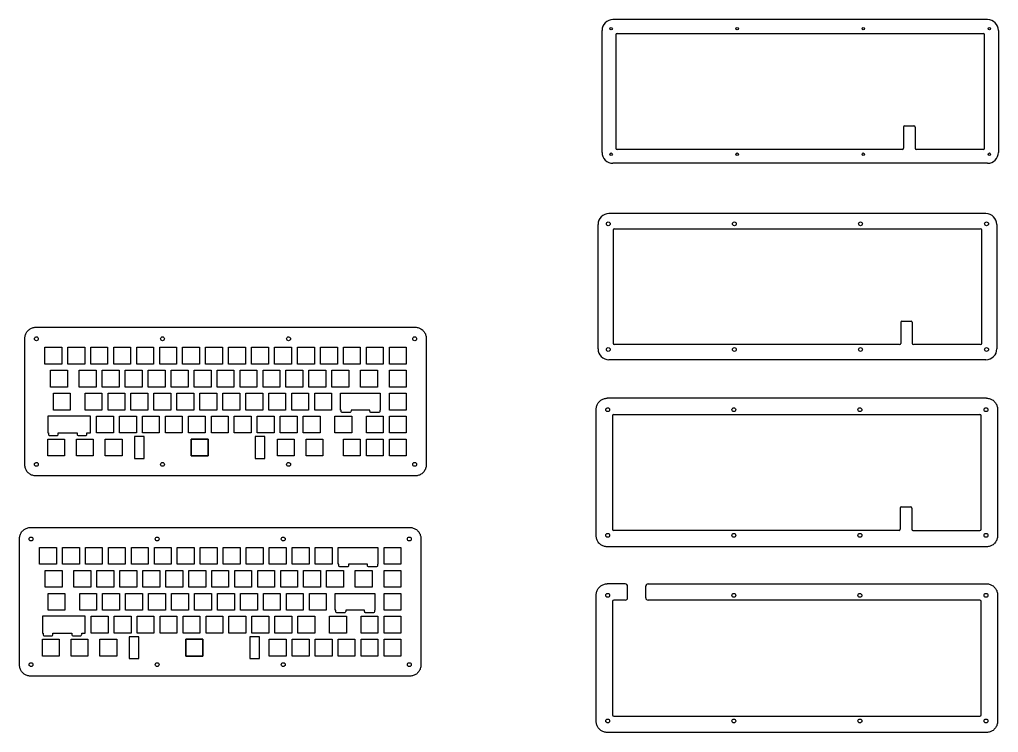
# Model space of a CAD drawing. Header units: inches. Extents: x -434 to 1205, y 36 to 1125.
# Drawn here: x -434 to 377, y 527 to 1118 of the extents above; entities that cross this region are included whole.
import ezdxf

# ---------------------------------------------------------------- set-up
doc = ezdxf.new("R2010")
doc.units = ezdxf.units.IN
doc.header["$MEASUREMENT"] = 0

msp = doc.modelspace()

# ---------------------------------------------------------------- linework, layer by layer
at = {"linetype": 'Continuous'}
for p, q in [((368.41, 1118.37), (57.67, 1118.37)), ((60.16, 1105.84), (60.16, 1011.64)), ((61.16, 1106.84), (364.91, 1106.84)), ((365.91, 1011.64), (365.91, 1105.84)), ((298.76, 1029.17), (298.76, 1011.64)), ((299.76, 1030.17), (307.28, 1030.17)), ((308.28, 1029.17), (308.28, 1011.64)), ((297.76, 1010.64), (61.16, 1010.64)), ((364.91, 1010.64), (309.28, 1010.64)), ((367.09, 957.41), (54.34, 957.41)), ((57.83, 943.89), (57.83, 849.69)), ((58.83, 944.89), (362.58, 944.89)), ((363.58, 849.69), (363.58, 943.89)), ((296.43, 867.21), (296.43, 849.69)), ((297.43, 868.21), (304.96, 868.21)), ((305.96, 867.21), (305.96, 849.69)), ((295.43, 848.69), (58.83, 848.69)), ((362.58, 848.69), (306.96, 848.69)), ((367.65, 804.22), (52.85, 804.22)), ((57.37, 789.69), (57.37, 695.49)), ((58.37, 790.69), (362.12, 790.69)), ((363.12, 695.49), (363.12, 789.69)), ((295.97, 713.02), (295.97, 695.49)), ((296.97, 714.02), (304.5, 714.02)), ((305.5, 713.02), (305.5, 695.49)), ((294.97, 694.49), (58.37, 694.49)), ((306.5, 694.49), (362.12, 694.49)), ((67.87, 650.22), (52.85, 650.22)), ((86.87, 650.22), (367.65, 650.22)), ((69.87, 638.69), (69.87, 648.22)), ((84.87, 638.69), (84.87, 648.22)), ((57.37, 635.69), (57.37, 541.49)), ((67.87, 636.69), (58.37, 636.69)), ((362.12, 636.69), (86.87, 636.69)), ((363.12, 541.49), (363.12, 635.69)), ((58.37, 540.49), (362.12, 540.49))]:
    msp.add_line(p, q, dxfattribs=at)
at = {"color": 0}
for p, q in [((48.67, 1008.14), (48.67, 1109.37)), ((377.41, 1109.37), (377.41, 1008.13)), ((368.41, 999.13), (57.67, 999.14)), ((45.34, 845.18), (45.34, 948.41)), ((376.09, 948.41), (376.09, 845.18)), ((-427.38, 860.44), (-426.86, 860.92)), ((-426.86, 860.92), (-426.31, 861.36)), ((-426.31, 861.36), (-425.72, 861.75)), ((-425.72, 861.75), (-425.1, 862.1)), ((-425.1, 862.1), (-424.46, 862.39)), ((-424.46, 862.39), (-423.8, 862.64)), ((-423.8, 862.64), (-423.12, 862.83)), ((-423.12, 862.83), (-422.42, 862.97)), ((-422.42, 862.97), (-421.72, 863.05)), ((-421.72, 863.05), (-421.02, 863.08)), ((-421.02, 863.08), (-106.21, 863.08)), ((-106.21, 863.08), (-105.51, 863.05)), ((-105.51, 863.05), (-104.81, 862.97)), ((-104.81, 862.97), (-104.11, 862.83)), ((-104.11, 862.83), (-103.43, 862.64)), ((-103.43, 862.64), (-102.77, 862.39)), ((-102.77, 862.39), (-102.13, 862.1)), ((-102.13, 862.1), (-101.51, 861.75)), ((-101.51, 861.75), (-100.92, 861.36)), ((-100.92, 861.36), (-100.37, 860.92)), ((-100.37, 860.92), (-99.85, 860.44)), ((-430.02, 854.08), (-429.99, 854.79)), ((-430.02, 748.83), (-430.02, 854.08)), ((-429.99, 854.79), (-429.9, 855.49)), ((-429.9, 855.49), (-429.77, 856.18)), ((-429.77, 856.18), (-429.57, 856.86)), ((-429.57, 856.86), (-429.33, 857.52)), ((-429.33, 857.52), (-429.04, 858.16)), ((-429.04, 858.16), (-428.69, 858.78)), ((-428.69, 858.78), (-428.3, 859.37)), ((-428.3, 859.37), (-427.86, 859.92)), ((-427.86, 859.92), (-427.38, 860.44)), ((-99.85, 860.44), (-99.37, 859.92)), ((-99.37, 859.92), (-98.93, 859.37)), ((-98.93, 859.37), (-98.54, 858.78)), ((-98.54, 858.78), (-98.19, 858.16)), ((-98.19, 858.16), (-97.9, 857.52)), ((-97.9, 857.52), (-97.65, 856.86)), ((-97.65, 856.86), (-97.46, 856.18)), ((-97.46, 856.18), (-97.33, 855.49)), ((-97.33, 855.49), (-97.24, 854.79)), ((-97.24, 854.79), (-97.21, 854.08)), ((-97.21, 854.08), (-97.21, 748.83)), ((-413.49, 846.55), (-399.49, 846.55)), ((-413.49, 832.55), (-413.49, 846.55)), ((-399.49, 846.55), (-399.49, 832.55)), ((-394.44, 846.55), (-380.44, 846.55)), ((-394.44, 832.55), (-394.44, 846.55)), ((-380.44, 846.55), (-380.44, 832.55)), ((-375.39, 846.55), (-361.39, 846.55)), ((-375.39, 832.55), (-375.39, 846.55)), ((-361.39, 846.55), (-361.39, 832.55)), ((-356.34, 846.55), (-342.34, 846.55)), ((-356.34, 832.55), (-356.34, 846.55)), ((-342.34, 846.55), (-342.34, 832.55)), ((-337.29, 846.55), (-323.29, 846.55)), ((-337.29, 832.55), (-337.29, 846.55)), ((-323.29, 846.55), (-323.29, 832.55)), ((-318.24, 846.55), (-304.24, 846.55)), ((-318.24, 832.55), (-318.24, 846.55)), ((-304.24, 846.55), (-304.24, 832.55)), ((-299.19, 846.55), (-285.19, 846.55)), ((-299.19, 832.55), (-299.19, 846.55)), ((-285.19, 846.55), (-285.19, 832.55)), ((-280.14, 846.55), (-266.14, 846.55)), ((-280.14, 832.55), (-280.14, 846.55)), ((-266.14, 846.55), (-266.14, 832.55)), ((-261.09, 846.55), (-247.09, 846.55)), ((-261.09, 832.55), (-261.09, 846.55)), ((-247.09, 846.55), (-247.09, 832.55)), ((-242.04, 846.55), (-228.04, 846.55)), ((-242.04, 832.55), (-242.04, 846.55)), ((-228.04, 846.55), (-228.04, 832.55)), ((-222.99, 846.55), (-208.99, 846.55)), ((-222.99, 832.55), (-222.99, 846.55)), ((-208.99, 846.55), (-208.99, 832.55)), ((-203.94, 846.55), (-189.94, 846.55)), ((-203.94, 832.55), (-203.94, 846.55)), ((-189.94, 846.55), (-189.94, 832.55)), ((-184.89, 846.55), (-170.89, 846.55)), ((-184.89, 832.55), (-184.89, 846.55)), ((-170.89, 846.55), (-170.89, 832.55)), ((-165.84, 846.55), (-151.84, 846.55)), ((-165.84, 832.55), (-165.84, 846.55)), ((-151.84, 846.55), (-151.84, 832.55)), ((-146.79, 846.55), (-132.79, 846.55)), ((-146.79, 832.55), (-146.79, 846.55)), ((-132.79, 846.55), (-132.79, 832.55)), ((-127.74, 846.55), (-113.74, 846.55)), ((-127.74, 832.55), (-127.74, 846.55)), ((-113.74, 846.55), (-113.74, 832.55)), ((-399.49, 832.55), (-413.49, 832.55)), ((-380.44, 832.55), (-394.44, 832.55)), ((-361.39, 832.55), (-375.39, 832.55)), ((-342.34, 832.55), (-356.34, 832.55)), ((-323.29, 832.55), (-337.29, 832.55)), ((-304.24, 832.55), (-318.24, 832.55)), ((-285.19, 832.55), (-299.19, 832.55)), ((-266.14, 832.55), (-280.14, 832.55)), ((-247.09, 832.55), (-261.09, 832.55)), ((-228.04, 832.55), (-242.04, 832.55)), ((-208.99, 832.55), (-222.99, 832.55)), ((-189.94, 832.55), (-203.94, 832.55)), ((-170.89, 832.55), (-184.89, 832.55)), ((-151.84, 832.55), (-165.84, 832.55)), ((-132.79, 832.55), (-146.79, 832.55)), ((-113.74, 832.55), (-127.74, 832.55)), ((367.09, 836.18), (54.34, 836.18)), ((-408.73, 827.5), (-394.73, 827.5)), ((-408.73, 813.5), (-408.73, 827.5)), ((-394.73, 827.5), (-394.73, 813.5)), ((-384.91, 827.5), (-370.92, 827.5)), ((-384.91, 813.5), (-384.91, 827.5)), ((-370.92, 827.5), (-370.92, 813.5)), ((-365.86, 827.5), (-351.87, 827.5)), ((-365.86, 813.5), (-365.86, 827.5)), ((-351.87, 827.5), (-351.87, 813.5)), ((-346.81, 827.5), (-332.82, 827.5)), ((-346.81, 813.5), (-346.81, 827.5)), ((-332.82, 827.5), (-332.82, 813.5)), ((-327.77, 827.5), (-313.77, 827.5)), ((-327.77, 813.5), (-327.77, 827.5)), ((-313.77, 827.5), (-313.77, 813.5)), ((-308.72, 827.5), (-294.72, 827.5)), ((-308.72, 813.5), (-308.72, 827.5)), ((-294.72, 827.5), (-294.72, 813.5)), ((-289.67, 827.5), (-275.67, 827.5)), ((-289.67, 813.5), (-289.67, 827.5)), ((-275.67, 827.5), (-275.67, 813.5)), ((-270.62, 827.5), (-256.62, 827.5)), ((-270.62, 813.5), (-270.62, 827.5)), ((-256.62, 827.5), (-256.62, 813.5)), ((-251.57, 827.5), (-237.57, 827.5)), ((-251.57, 813.5), (-251.57, 827.5)), ((-237.57, 827.5), (-237.57, 813.5)), ((-232.52, 827.5), (-218.52, 827.5)), ((-232.52, 813.5), (-232.52, 827.5)), ((-218.52, 827.5), (-218.52, 813.5)), ((-213.47, 827.5), (-199.47, 827.5)), ((-213.47, 813.5), (-213.47, 827.5)), ((-199.47, 827.5), (-199.47, 813.5)), ((-194.42, 827.5), (-180.42, 827.5)), ((-194.42, 813.5), (-194.42, 827.5)), ((-180.42, 827.5), (-180.42, 813.5)), ((-175.37, 827.5), (-161.37, 827.5)), ((-175.37, 813.5), (-175.37, 827.5)), ((-161.37, 827.5), (-161.37, 813.5)), ((-151.55, 827.5), (-137.55, 827.5)), ((-151.55, 813.5), (-151.55, 827.5)), ((-137.55, 827.5), (-137.55, 813.5)), ((-127.74, 827.5), (-113.74, 827.5)), ((-127.74, 813.5), (-127.74, 827.5)), ((-113.74, 827.5), (-113.74, 813.5)), ((-394.73, 813.5), (-408.73, 813.5)), ((-370.92, 813.5), (-384.91, 813.5)), ((-351.87, 813.5), (-365.86, 813.5)), ((-332.82, 813.5), (-346.81, 813.5)), ((-313.77, 813.5), (-327.77, 813.5)), ((-294.72, 813.5), (-308.72, 813.5)), ((-275.67, 813.5), (-289.67, 813.5)), ((-256.62, 813.5), (-270.62, 813.5)), ((-237.57, 813.5), (-251.57, 813.5)), ((-218.52, 813.5), (-232.52, 813.5)), ((-199.47, 813.5), (-213.47, 813.5)), ((-180.42, 813.5), (-194.42, 813.5)), ((-161.37, 813.5), (-175.37, 813.5)), ((-137.55, 813.5), (-151.55, 813.5)), ((-113.74, 813.5), (-127.74, 813.5)), ((-406.35, 808.45), (-392.35, 808.45)), ((-406.35, 794.45), (-406.35, 808.45)), ((-392.35, 808.45), (-392.35, 794.45)), ((-380.15, 808.45), (-366.15, 808.45)), ((-380.15, 794.45), (-380.15, 808.45)), ((-366.15, 808.45), (-366.15, 794.45)), ((-361.1, 808.45), (-347.1, 808.45)), ((-361.1, 794.45), (-361.1, 808.45)), ((-347.1, 808.45), (-347.1, 794.45)), ((-342.05, 808.45), (-328.05, 808.45)), ((-342.05, 794.45), (-342.05, 808.45)), ((-328.05, 808.45), (-328.05, 794.45)), ((-323, 808.45), (-309, 808.45)), ((-323, 794.45), (-323, 808.45)), ((-309, 808.45), (-309, 794.45)), ((-303.95, 808.45), (-289.95, 808.45)), ((-303.95, 794.45), (-303.95, 808.45)), ((-289.95, 808.45), (-289.95, 794.45)), ((-284.9, 808.45), (-270.9, 808.45)), ((-284.9, 794.45), (-284.9, 808.45)), ((-270.9, 808.45), (-270.9, 794.45)), ((-265.85, 808.45), (-251.85, 808.45)), ((-265.85, 794.45), (-265.85, 808.45)), ((-251.85, 808.45), (-251.85, 794.45)), ((-246.8, 808.45), (-232.8, 808.45)), ((-246.8, 794.45), (-246.8, 808.45)), ((-232.8, 808.45), (-232.8, 794.45)), ((-227.75, 808.45), (-213.75, 808.45)), ((-227.75, 794.45), (-227.75, 808.45)), ((-213.75, 808.45), (-213.75, 794.45)), ((-208.7, 808.45), (-194.7, 808.45)), ((-208.7, 794.45), (-208.7, 808.45)), ((-194.7, 808.45), (-194.7, 794.45)), ((-189.65, 808.45), (-175.65, 808.45)), ((-189.65, 794.45), (-189.65, 808.45)), ((-175.65, 808.45), (-175.65, 794.45)), ((-127.74, 808.45), (-113.74, 808.45)), ((-127.74, 794.45), (-127.74, 808.45)), ((-127.74, 794.45), (-127.74, 808.45)), ((-113.74, 808.45), (-113.74, 794.45)), ((49.4, 803.53), (50.07, 803.78)), ((50.07, 803.78), (50.75, 803.97)), ((50.75, 803.97), (51.44, 804.11)), ((51.44, 804.11), (52.14, 804.19)), ((52.14, 804.19), (52.85, 804.22)), ((367.65, 804.22), (368.35, 804.19)), ((368.35, 804.19), (369.06, 804.11)), ((369.06, 804.11), (369.75, 803.97)), ((369.75, 803.97), (370.43, 803.78)), ((370.43, 803.78), (371.09, 803.53)), ((43.85, 795.22), (43.87, 795.93)), ((43.87, 795.93), (43.96, 796.63)), ((43.96, 796.63), (44.1, 797.32)), ((44.1, 797.32), (44.29, 798)), ((44.29, 798), (44.53, 798.66)), ((44.53, 798.66), (44.83, 799.3)), ((44.83, 799.3), (45.17, 799.92)), ((45.17, 799.92), (45.57, 800.51)), ((45.57, 800.51), (46, 801.06)), ((46, 801.06), (46.48, 801.58)), ((46.48, 801.58), (47, 802.06)), ((47, 802.06), (47.56, 802.5)), ((47.56, 802.5), (48.14, 802.89)), ((48.14, 802.89), (48.76, 803.24)), ((48.76, 803.24), (49.4, 803.53)), ((371.09, 803.53), (371.73, 803.24)), ((371.73, 803.24), (372.35, 802.89)), ((372.35, 802.89), (372.94, 802.5)), ((372.94, 802.5), (373.49, 802.06)), ((373.49, 802.06), (374.01, 801.58)), ((374.01, 801.58), (374.49, 801.06)), ((374.49, 801.06), (374.93, 800.51)), ((374.93, 800.51), (375.32, 799.92)), ((375.32, 799.92), (375.67, 799.3)), ((375.67, 799.3), (375.96, 798.66)), ((375.96, 798.66), (376.21, 798)), ((376.21, 798), (376.4, 797.32)), ((376.4, 797.32), (376.54, 796.63)), ((376.54, 796.63), (376.62, 795.93)), ((376.62, 795.93), (376.65, 795.22)), ((-392.35, 794.45), (-406.35, 794.45)), ((-366.15, 794.45), (-380.15, 794.45)), ((-370.63, 789.4), (-356.63, 789.4)), ((-370.63, 775.4), (-370.63, 789.4)), ((-347.1, 794.45), (-361.1, 794.45)), ((-356.63, 789.4), (-356.63, 775.4)), ((-351.58, 789.4), (-337.58, 789.4)), ((-351.58, 775.4), (-351.58, 789.4)), ((-328.05, 794.45), (-342.05, 794.45)), ((-337.58, 789.4), (-337.58, 775.4)), ((-332.53, 789.4), (-318.53, 789.4)), ((-332.53, 775.4), (-332.53, 789.4)), ((-309, 794.45), (-323, 794.45)), ((-318.53, 789.4), (-318.53, 775.4)), ((-313.48, 789.4), (-299.48, 789.4)), ((-313.48, 775.4), (-313.48, 789.4)), ((-289.95, 794.45), (-303.95, 794.45)), ((-299.48, 789.4), (-299.48, 775.4)), ((-294.43, 789.4), (-280.43, 789.4)), ((-294.43, 775.4), (-294.43, 789.4)), ((-270.9, 794.45), (-284.9, 794.45)), ((-280.43, 789.4), (-280.43, 775.4)), ((-275.38, 789.4), (-261.38, 789.4)), ((-275.38, 775.4), (-275.38, 789.4)), ((-251.85, 794.45), (-265.85, 794.45)), ((-261.38, 789.4), (-261.38, 775.4)), ((-256.33, 789.4), (-242.33, 789.4)), ((-256.33, 775.4), (-256.33, 789.4)), ((-232.8, 794.45), (-246.8, 794.45)), ((-242.33, 789.4), (-242.33, 775.4)), ((-237.28, 789.4), (-223.28, 789.4)), ((-237.28, 775.4), (-237.28, 789.4)), ((-213.75, 794.45), (-227.75, 794.45)), ((-223.28, 789.4), (-223.28, 775.4)), ((-218.23, 789.4), (-204.23, 789.4)), ((-218.23, 775.4), (-218.23, 789.4)), ((-194.7, 794.45), (-208.7, 794.45)), ((-204.23, 789.4), (-204.23, 775.4)), ((-199.18, 789.4), (-185.18, 789.4)), ((-199.18, 775.4), (-199.18, 789.4)), ((-175.65, 794.45), (-189.65, 794.45)), ((-185.18, 789.4), (-185.18, 775.4)), ((-172.98, 789.4), (-158.98, 789.4)), ((-172.98, 775.4), (-172.98, 789.4)), ((-158.98, 789.4), (-158.98, 775.4)), ((-144.7, 794.45), (-158.7, 794.45)), ((-146.79, 789.4), (-132.79, 789.4)), ((-146.79, 775.4), (-146.79, 789.4)), ((-132.79, 789.4), (-132.79, 775.4)), ((-113.74, 794.45), (-127.74, 794.45)), ((-113.74, 794.45), (-127.74, 794.45)), ((-127.74, 789.4), (-113.74, 789.4)), ((-127.74, 775.4), (-127.74, 789.4)), ((-113.74, 789.4), (-113.74, 775.4)), ((43.85, 689.97), (43.85, 795.22)), ((376.65, 795.22), (376.65, 689.97)), ((-356.63, 775.4), (-370.63, 775.4)), ((-337.58, 775.4), (-351.58, 775.4)), ((-318.53, 775.4), (-332.53, 775.4)), ((-299.48, 775.4), (-313.48, 775.4)), ((-280.43, 775.4), (-294.43, 775.4)), ((-261.38, 775.4), (-275.38, 775.4)), ((-242.33, 775.4), (-256.33, 775.4)), ((-223.28, 775.4), (-237.28, 775.4)), ((-204.23, 775.4), (-218.23, 775.4)), ((-185.18, 775.4), (-199.18, 775.4)), ((-158.98, 775.4), (-172.98, 775.4)), ((-132.79, 775.4), (-146.79, 775.4)), ((-113.74, 775.4), (-127.74, 775.4)), ((-411.11, 770.35), (-397.11, 770.35)), ((-411.11, 756.35), (-411.11, 770.35)), ((-397.11, 770.35), (-397.11, 756.35)), ((-387.3, 770.35), (-373.3, 770.35)), ((-387.3, 756.35), (-387.3, 770.35)), ((-373.3, 770.35), (-373.3, 756.35)), ((-363.48, 770.35), (-349.48, 770.35)), ((-363.48, 756.35), (-363.48, 770.35)), ((-349.48, 770.35), (-349.48, 756.35)), ((-292.05, 770.35), (-278.05, 770.35)), ((-292.05, 756.35), (-292.05, 770.35)), ((-278.05, 770.35), (-278.05, 756.35)), ((-220.61, 770.35), (-206.61, 770.35)), ((-220.61, 756.35), (-220.61, 770.35)), ((-206.61, 770.35), (-206.61, 756.35)), ((-196.8, 770.35), (-182.8, 770.35)), ((-196.8, 756.35), (-196.8, 770.35)), ((-182.8, 770.35), (-182.8, 756.35)), ((-165.84, 770.35), (-151.84, 770.35)), ((-165.84, 756.35), (-165.84, 770.35)), ((-151.84, 770.35), (-151.84, 756.35)), ((-146.79, 770.35), (-132.79, 770.35)), ((-146.79, 756.35), (-146.79, 770.35)), ((-132.79, 770.35), (-132.79, 756.35)), ((-127.74, 770.35), (-113.74, 770.35)), ((-127.74, 756.35), (-127.74, 770.35)), ((-113.74, 770.35), (-113.74, 756.35)), ((-397.11, 756.35), (-411.11, 756.35)), ((-373.3, 756.35), (-387.3, 756.35)), ((-349.48, 756.35), (-363.48, 756.35)), ((-278.05, 756.35), (-292.05, 756.35)), ((-206.61, 756.35), (-220.61, 756.35)), ((-182.8, 756.35), (-196.8, 756.35)), ((-151.84, 756.35), (-165.84, 756.35)), ((-132.79, 756.35), (-146.79, 756.35)), ((-113.74, 756.35), (-127.74, 756.35)), ((-429.99, 748.12), (-430.02, 748.83)), ((-429.9, 747.42), (-429.99, 748.12)), ((-429.77, 746.73), (-429.9, 747.42)), ((-97.33, 747.42), (-97.46, 746.73)), ((-97.24, 748.12), (-97.33, 747.42)), ((-97.21, 748.83), (-97.24, 748.12)), ((-429.57, 746.05), (-429.77, 746.73)), ((-429.33, 745.38), (-429.57, 746.05)), ((-429.04, 744.74), (-429.33, 745.38)), ((-428.69, 744.13), (-429.04, 744.74)), ((-428.3, 743.54), (-428.69, 744.13)), ((-427.86, 742.98), (-428.3, 743.54)), ((-427.38, 742.46), (-427.86, 742.98)), ((-426.86, 741.99), (-427.38, 742.46)), ((-426.31, 741.55), (-426.86, 741.99)), ((-425.72, 741.15), (-426.31, 741.55)), ((-425.1, 740.81), (-425.72, 741.15)), ((-424.46, 740.51), (-425.1, 740.81)), ((-423.8, 740.27), (-424.46, 740.51)), ((-423.12, 740.08), (-423.8, 740.27)), ((-422.42, 739.94), (-423.12, 740.08)), ((-421.72, 739.86), (-422.42, 739.94)), ((-421.02, 739.83), (-421.72, 739.86)), ((-106.21, 739.83), (-421.02, 739.83)), ((-105.51, 739.86), (-106.21, 739.83)), ((-104.81, 739.94), (-105.51, 739.86)), ((-104.11, 740.08), (-104.81, 739.94)), ((-103.43, 740.27), (-104.11, 740.08)), ((-102.77, 740.51), (-103.43, 740.27)), ((-102.13, 740.81), (-102.77, 740.51)), ((-101.51, 741.15), (-102.13, 740.81)), ((-100.92, 741.55), (-101.51, 741.15)), ((-100.37, 741.99), (-100.92, 741.55)), ((-99.85, 742.46), (-100.37, 741.99)), ((-99.37, 742.98), (-99.85, 742.46)), ((-98.93, 743.54), (-99.37, 742.98)), ((-98.54, 744.13), (-98.93, 743.54)), ((-98.19, 744.74), (-98.54, 744.13)), ((-97.9, 745.38), (-98.19, 744.74)), ((-97.65, 746.05), (-97.9, 745.38)), ((-97.46, 746.73), (-97.65, 746.05)), ((-434.19, 690.07), (-434, 690.75)), ((-434, 690.75), (-433.75, 691.41)), ((-433.75, 691.41), (-433.46, 692.05)), ((-433.46, 692.05), (-433.11, 692.67)), ((-433.11, 692.67), (-432.72, 693.26)), ((-432.72, 693.26), (-432.28, 693.81)), ((-432.28, 693.81), (-431.8, 694.33)), ((-431.8, 694.33), (-431.28, 694.81)), ((-431.28, 694.81), (-430.73, 695.25)), ((-430.73, 695.25), (-430.14, 695.64)), ((-430.14, 695.64), (-429.52, 695.99)), ((-429.52, 695.99), (-428.88, 696.28)), ((-428.88, 696.28), (-428.22, 696.53)), ((-428.22, 696.53), (-427.54, 696.72)), ((-427.54, 696.72), (-426.85, 696.86)), ((-426.85, 696.86), (-426.15, 696.94)), ((-426.15, 696.94), (-425.44, 696.97)), ((-425.44, 696.97), (-110.64, 696.97)), ((-110.64, 696.97), (-109.93, 696.94)), ((-109.93, 696.94), (-109.23, 696.86)), ((-109.23, 696.86), (-108.54, 696.72)), ((-108.54, 696.72), (-107.86, 696.53)), ((-107.86, 696.53), (-107.19, 696.28)), ((-107.19, 696.28), (-106.55, 695.99)), ((-106.55, 695.99), (-105.93, 695.64)), ((-105.93, 695.64), (-105.35, 695.25)), ((-105.35, 695.25), (-104.79, 694.81)), ((-104.79, 694.81), (-104.27, 694.33)), ((-104.27, 694.33), (-103.79, 693.81)), ((-103.79, 693.81), (-103.36, 693.26)), ((-103.36, 693.26), (-102.96, 692.67)), ((-102.96, 692.67), (-102.62, 692.05)), ((-102.62, 692.05), (-102.32, 691.41)), ((-102.32, 691.41), (-102.08, 690.75)), ((-102.08, 690.75), (-101.89, 690.07)), ((-434.44, 687.97), (-434.41, 688.68)), ((-434.44, 582.72), (-434.44, 687.97)), ((-434.41, 688.68), (-434.33, 689.38)), ((-434.33, 689.38), (-434.19, 690.07)), ((-101.89, 690.07), (-101.75, 689.38)), ((-101.75, 689.38), (-101.67, 688.68)), ((-101.67, 688.68), (-101.64, 687.97)), ((-101.64, 687.97), (-101.64, 582.72)), ((43.87, 689.26), (43.85, 689.97)), ((43.96, 688.56), (43.87, 689.26)), ((44.1, 687.87), (43.96, 688.56)), ((44.29, 687.19), (44.1, 687.87)), ((44.53, 686.52), (44.29, 687.19)), ((44.83, 685.88), (44.53, 686.52)), ((45.17, 685.27), (44.83, 685.88)), ((45.57, 684.68), (45.17, 685.27)), ((46, 684.12), (45.57, 684.68)), ((46.48, 683.6), (46, 684.12)), ((47, 683.13), (46.48, 683.6)), ((47.56, 682.69), (47, 683.13)), ((48.14, 682.29), (47.56, 682.69)), ((48.76, 681.95), (48.14, 682.29)), ((372.35, 682.29), (371.73, 681.95)), ((372.94, 682.69), (372.35, 682.29)), ((373.49, 683.13), (372.94, 682.69)), ((374.01, 683.6), (373.49, 683.13)), ((374.49, 684.12), (374.01, 683.6)), ((374.93, 684.68), (374.49, 684.12)), ((375.32, 685.27), (374.93, 684.68)), ((375.67, 685.88), (375.32, 685.27)), ((375.96, 686.52), (375.67, 685.88)), ((376.21, 687.19), (375.96, 686.52)), ((376.4, 687.87), (376.21, 687.19)), ((376.54, 688.56), (376.4, 687.87)), ((376.62, 689.26), (376.54, 688.56)), ((376.65, 689.97), (376.62, 689.26)), ((-417.91, 680.44), (-403.91, 680.44)), ((-417.91, 666.44), (-417.91, 680.44)), ((-403.91, 680.44), (-403.91, 666.44)), ((-398.86, 680.44), (-384.86, 680.44)), ((-398.86, 666.44), (-398.86, 680.44)), ((-384.86, 680.44), (-384.86, 666.44)), ((-379.81, 680.44), (-365.81, 680.44)), ((-379.81, 666.44), (-379.81, 680.44)), ((-365.81, 680.44), (-365.81, 666.44)), ((-360.76, 680.44), (-346.76, 680.44)), ((-360.76, 666.44), (-360.76, 680.44)), ((-346.76, 680.44), (-346.76, 666.44)), ((-341.71, 680.44), (-327.71, 680.44)), ((-341.71, 666.44), (-341.71, 680.44)), ((-327.71, 680.44), (-327.71, 666.44)), ((-322.66, 680.44), (-308.66, 680.44)), ((-322.66, 666.44), (-322.66, 680.44)), ((-308.66, 680.44), (-308.66, 666.44)), ((-303.61, 680.44), (-289.61, 680.44)), ((-303.61, 666.44), (-303.61, 680.44)), ((-289.61, 680.44), (-289.61, 666.44)), ((-284.56, 680.44), (-270.56, 680.44)), ((-284.56, 666.44), (-284.56, 680.44)), ((-270.56, 680.44), (-270.56, 666.44)), ((-265.51, 680.44), (-251.51, 680.44)), ((-265.51, 666.44), (-265.51, 680.44)), ((-251.51, 680.44), (-251.51, 666.44)), ((-246.46, 680.44), (-232.46, 680.44)), ((-246.46, 666.44), (-246.46, 680.44)), ((-232.46, 680.44), (-232.46, 666.44)), ((-227.41, 680.44), (-213.41, 680.44)), ((-227.41, 666.44), (-227.41, 680.44)), ((-213.41, 680.44), (-213.41, 666.44)), ((-208.36, 680.44), (-194.36, 680.44)), ((-208.36, 666.44), (-208.36, 680.44)), ((-194.36, 680.44), (-194.36, 666.44)), ((-189.31, 680.44), (-175.31, 680.44)), ((-189.31, 666.44), (-189.31, 680.44)), ((-175.31, 680.44), (-175.31, 666.44)), ((-175.31, 680.44), (-175.31, 666.44)), ((-170.26, 680.44), (-137.21, 680.44)), ((-170.26, 666.44), (-170.26, 680.44)), ((-137.21, 680.44), (-137.21, 666.44)), ((-132.16, 680.44), (-118.16, 680.44)), ((-132.16, 666.44), (-132.16, 680.44)), ((-118.16, 680.44), (-118.16, 666.44)), ((-118.16, 680.44), (-118.16, 666.44)), ((49.4, 681.65), (48.76, 681.95)), ((50.07, 681.41), (49.4, 681.65)), ((50.75, 681.22), (50.07, 681.41)), ((51.44, 681.08), (50.75, 681.22)), ((52.14, 681), (51.44, 681.08)), ((52.85, 680.97), (52.14, 681)), ((367.65, 680.97), (52.85, 680.97)), ((368.35, 681), (367.65, 680.97)), ((369.06, 681.08), (368.35, 681)), ((369.75, 681.22), (369.06, 681.08)), ((370.43, 681.41), (369.75, 681.22)), ((371.09, 681.65), (370.43, 681.41)), ((371.73, 681.95), (371.09, 681.65)), ((-403.91, 666.44), (-417.91, 666.44)), ((-384.86, 666.44), (-398.86, 666.44)), ((-365.81, 666.44), (-379.81, 666.44)), ((-346.76, 666.44), (-360.76, 666.44)), ((-327.71, 666.44), (-341.71, 666.44)), ((-308.66, 666.44), (-322.66, 666.44)), ((-289.61, 666.44), (-303.61, 666.44)), ((-270.56, 666.44), (-284.56, 666.44)), ((-251.51, 666.44), (-265.51, 666.44)), ((-232.46, 666.44), (-246.46, 666.44)), ((-213.41, 666.44), (-227.41, 666.44)), ((-194.36, 666.44), (-208.36, 666.44)), ((-175.31, 666.44), (-189.31, 666.44)), ((-175.31, 666.44), (-189.31, 666.44)), ((-118.16, 666.44), (-132.16, 666.44)), ((-118.16, 666.44), (-132.16, 666.44)), ((-413.15, 661.39), (-399.15, 661.39)), ((-413.15, 647.39), (-413.15, 661.39)), ((-399.15, 661.39), (-399.15, 647.39)), ((-389.34, 661.39), (-375.34, 661.39)), ((-389.34, 647.39), (-389.34, 661.39)), ((-375.34, 661.39), (-375.34, 647.39)), ((-370.29, 661.39), (-356.29, 661.39)), ((-370.29, 647.39), (-370.29, 661.39)), ((-356.29, 661.39), (-356.29, 647.39)), ((-351.24, 661.39), (-337.24, 661.39)), ((-351.24, 647.39), (-351.24, 661.39)), ((-337.24, 661.39), (-337.24, 647.39)), ((-332.19, 661.39), (-318.19, 661.39)), ((-332.19, 647.39), (-332.19, 661.39)), ((-318.19, 661.39), (-318.19, 647.39)), ((-313.14, 661.39), (-299.14, 661.39)), ((-313.14, 647.39), (-313.14, 661.39)), ((-299.14, 661.39), (-299.14, 647.39)), ((-294.09, 661.39), (-280.09, 661.39)), ((-294.09, 647.39), (-294.09, 661.39)), ((-280.09, 661.39), (-280.09, 647.39)), ((-275.04, 661.39), (-261.04, 661.39)), ((-275.04, 647.39), (-275.04, 661.39)), ((-261.04, 661.39), (-261.04, 647.39)), ((-255.99, 661.39), (-241.99, 661.39)), ((-255.99, 647.39), (-255.99, 661.39)), ((-241.99, 661.39), (-241.99, 647.39)), ((-236.94, 661.39), (-222.94, 661.39)), ((-236.94, 647.39), (-236.94, 661.39)), ((-222.94, 661.39), (-222.94, 647.39)), ((-217.89, 661.39), (-203.89, 661.39)), ((-217.89, 647.39), (-217.89, 661.39)), ((-203.89, 661.39), (-203.89, 647.39)), ((-198.84, 661.39), (-184.84, 661.39)), ((-198.84, 647.39), (-198.84, 661.39)), ((-184.84, 661.39), (-184.84, 647.39)), ((-179.79, 661.39), (-165.79, 661.39)), ((-179.79, 647.39), (-179.79, 661.39)), ((-165.79, 661.39), (-165.79, 647.39)), ((-132.16, 661.39), (-118.16, 661.39)), ((-132.16, 647.39), (-132.16, 661.39)), ((-118.16, 661.39), (-118.16, 647.39)), ((48.76, 649.24), (49.4, 649.53)), ((49.4, 649.53), (50.07, 649.78)), ((50.07, 649.78), (50.75, 649.97)), ((50.75, 649.97), (51.44, 650.11)), ((51.44, 650.11), (52.14, 650.19)), ((52.14, 650.19), (52.85, 650.22)), ((367.65, 650.22), (368.35, 650.19)), ((368.35, 650.19), (369.06, 650.11)), ((369.06, 650.11), (369.75, 649.97)), ((369.75, 649.97), (370.43, 649.78)), ((370.43, 649.78), (371.09, 649.53)), ((371.09, 649.53), (371.73, 649.24)), ((-399.15, 647.39), (-413.15, 647.39)), ((-410.77, 642.34), (-396.77, 642.34)), ((-410.77, 628.34), (-410.77, 642.34)), ((-396.77, 642.34), (-396.77, 628.34)), ((-375.34, 647.39), (-389.34, 647.39)), ((-384.58, 642.34), (-370.58, 642.34)), ((-384.58, 628.34), (-384.58, 642.34)), ((-370.58, 642.34), (-370.58, 628.34)), ((-356.29, 647.39), (-370.29, 647.39)), ((-365.53, 642.34), (-351.53, 642.34)), ((-365.53, 628.34), (-365.53, 642.34)), ((-351.53, 642.34), (-351.53, 628.34)), ((-337.24, 647.39), (-351.24, 647.39)), ((-346.48, 642.34), (-332.48, 642.34)), ((-346.48, 628.34), (-346.48, 642.34)), ((-332.48, 642.34), (-332.48, 628.34)), ((-318.19, 647.39), (-332.19, 647.39)), ((-327.43, 642.34), (-313.43, 642.34)), ((-327.43, 628.34), (-327.43, 642.34)), ((-313.43, 642.34), (-313.43, 628.34)), ((-299.14, 647.39), (-313.14, 647.39)), ((-308.38, 642.34), (-294.38, 642.34)), ((-308.38, 628.34), (-308.38, 642.34)), ((-294.38, 642.34), (-294.38, 628.34)), ((-280.09, 647.39), (-294.09, 647.39)), ((-289.33, 642.34), (-275.33, 642.34)), ((-289.33, 628.34), (-289.33, 642.34)), ((-275.33, 642.34), (-275.33, 628.34)), ((-261.04, 647.39), (-275.04, 647.39)), ((-270.28, 642.34), (-256.28, 642.34)), ((-270.28, 628.34), (-270.28, 642.34)), ((-256.28, 642.34), (-256.28, 628.34)), ((-241.99, 647.39), (-255.99, 647.39)), ((-251.23, 642.34), (-237.23, 642.34)), ((-251.23, 628.34), (-251.23, 642.34)), ((-237.23, 642.34), (-237.23, 628.34)), ((-222.94, 647.39), (-236.94, 647.39)), ((-232.18, 642.34), (-218.18, 642.34)), ((-232.18, 628.34), (-232.18, 642.34)), ((-218.18, 642.34), (-218.18, 628.34)), ((-203.89, 647.39), (-217.89, 647.39)), ((-213.13, 642.34), (-199.13, 642.34)), ((-213.13, 628.34), (-213.13, 642.34)), ((-199.13, 642.34), (-199.13, 628.34)), ((-184.84, 647.39), (-198.84, 647.39)), ((-194.08, 642.34), (-180.08, 642.34)), ((-194.08, 628.34), (-194.08, 642.34)), ((-180.08, 642.34), (-180.08, 628.34)), ((-165.79, 647.39), (-179.79, 647.39)), ((-118.16, 647.39), (-132.16, 647.39)), ((-132.16, 642.34), (-118.16, 642.34)), ((-132.16, 628.34), (-132.16, 642.34)), ((-132.16, 628.34), (-132.16, 642.34)), ((-118.16, 642.34), (-118.16, 628.34)), ((43.85, 641.22), (43.87, 641.93)), ((43.87, 641.93), (43.96, 642.63)), ((43.96, 642.63), (44.1, 643.32)), ((44.1, 643.32), (44.29, 644)), ((44.29, 644), (44.53, 644.66)), ((44.53, 644.66), (44.83, 645.3)), ((44.83, 645.3), (45.17, 645.92)), ((45.17, 645.92), (45.57, 646.51)), ((45.57, 646.51), (46, 647.06)), ((46, 647.06), (46.48, 647.58)), ((46.48, 647.58), (47, 648.06)), ((47, 648.06), (47.56, 648.5)), ((47.56, 648.5), (48.14, 648.89)), ((48.14, 648.89), (48.76, 649.24)), ((371.73, 649.24), (372.35, 648.89)), ((372.35, 648.89), (372.94, 648.5)), ((372.94, 648.5), (373.49, 648.06)), ((373.49, 648.06), (374.01, 647.58)), ((374.01, 647.58), (374.49, 647.06)), ((374.49, 647.06), (374.93, 646.51)), ((374.93, 646.51), (375.32, 645.92)), ((375.32, 645.92), (375.67, 645.3)), ((375.67, 645.3), (375.96, 644.66)), ((375.96, 644.66), (376.21, 644)), ((376.21, 644), (376.4, 643.32)), ((376.4, 643.32), (376.54, 642.63)), ((376.54, 642.63), (376.62, 641.93)), ((376.62, 641.93), (376.65, 641.22)), ((43.85, 535.97), (43.85, 641.22)), ((376.65, 641.22), (376.65, 535.97)), ((-396.77, 628.34), (-410.77, 628.34)), ((-370.58, 628.34), (-384.58, 628.34)), ((-351.53, 628.34), (-365.53, 628.34)), ((-332.48, 628.34), (-346.48, 628.34)), ((-313.43, 628.34), (-327.43, 628.34)), ((-294.38, 628.34), (-308.38, 628.34)), ((-275.33, 628.34), (-289.33, 628.34)), ((-256.28, 628.34), (-270.28, 628.34)), ((-237.23, 628.34), (-251.23, 628.34)), ((-218.18, 628.34), (-232.18, 628.34)), ((-199.13, 628.34), (-213.13, 628.34)), ((-180.08, 628.34), (-194.08, 628.34)), ((-180.08, 628.34), (-194.08, 628.34)), ((-149.12, 628.34), (-163.12, 628.34)), ((-118.16, 628.34), (-132.16, 628.34)), ((-118.16, 628.34), (-132.16, 628.34)), ((-356, 623.29), (-342, 623.29)), ((-356, 609.29), (-356, 623.29)), ((-342, 623.29), (-342, 609.29)), ((-336.95, 623.29), (-322.95, 623.29)), ((-336.95, 609.29), (-336.95, 623.29)), ((-322.95, 623.29), (-322.95, 609.29)), ((-317.9, 623.29), (-303.9, 623.29)), ((-317.9, 609.29), (-317.9, 623.29)), ((-303.9, 623.29), (-303.9, 609.29)), ((-298.85, 623.29), (-284.85, 623.29)), ((-298.85, 609.29), (-298.85, 623.29)), ((-284.85, 623.29), (-284.85, 609.29)), ((-279.8, 623.29), (-265.8, 623.29)), ((-279.8, 609.29), (-279.8, 623.29)), ((-265.8, 623.29), (-265.8, 609.29)), ((-260.75, 623.29), (-246.75, 623.29)), ((-260.75, 609.29), (-260.75, 623.29)), ((-246.75, 623.29), (-246.75, 609.29)), ((-241.7, 623.29), (-227.7, 623.29)), ((-241.7, 609.29), (-241.7, 623.29)), ((-227.7, 623.29), (-227.7, 609.29)), ((-222.65, 623.29), (-208.65, 623.29)), ((-222.65, 609.29), (-222.65, 623.29)), ((-208.65, 623.29), (-208.65, 609.29)), ((-203.6, 623.29), (-189.6, 623.29)), ((-203.6, 609.29), (-203.6, 623.29)), ((-189.6, 623.29), (-189.6, 609.29)), ((-177.41, 623.29), (-163.41, 623.29)), ((-177.41, 609.29), (-177.41, 623.29)), ((-163.41, 623.29), (-163.41, 609.29)), ((-151.21, 623.29), (-137.21, 623.29)), ((-151.21, 609.29), (-151.21, 623.29)), ((-137.21, 623.29), (-137.21, 609.29)), ((-132.16, 623.29), (-118.16, 623.29)), ((-132.16, 609.29), (-132.16, 623.29)), ((-118.16, 623.29), (-118.16, 609.29)), ((-342, 609.29), (-356, 609.29)), ((-322.95, 609.29), (-336.95, 609.29)), ((-303.9, 609.29), (-317.9, 609.29)), ((-284.85, 609.29), (-298.85, 609.29)), ((-265.8, 609.29), (-279.8, 609.29)), ((-246.75, 609.29), (-260.75, 609.29)), ((-227.7, 609.29), (-241.7, 609.29)), ((-208.65, 609.29), (-222.65, 609.29)), ((-189.6, 609.29), (-203.6, 609.29)), ((-163.41, 609.29), (-177.41, 609.29)), ((-137.21, 609.29), (-151.21, 609.29)), ((-118.16, 609.29), (-132.16, 609.29)), ((-415.53, 604.24), (-401.53, 604.24)), ((-415.53, 590.24), (-415.53, 604.24)), ((-401.53, 604.24), (-401.53, 590.24)), ((-391.72, 604.24), (-377.72, 604.24)), ((-391.72, 590.24), (-391.72, 604.24)), ((-377.72, 604.24), (-377.72, 590.24)), ((-367.91, 604.24), (-353.91, 604.24)), ((-367.91, 590.24), (-367.91, 604.24)), ((-353.91, 604.24), (-353.91, 590.24)), ((-296.47, 604.24), (-282.47, 604.24)), ((-296.47, 590.24), (-296.47, 604.24)), ((-282.47, 604.24), (-282.47, 590.24)), ((-227.41, 604.24), (-213.41, 604.24)), ((-227.41, 590.24), (-227.41, 604.24)), ((-213.41, 604.24), (-213.41, 590.24)), ((-208.36, 604.24), (-194.36, 604.24)), ((-208.36, 590.24), (-208.36, 604.24)), ((-194.36, 604.24), (-194.36, 590.24)), ((-189.31, 604.24), (-175.31, 604.24)), ((-189.31, 590.24), (-189.31, 604.24)), ((-175.31, 604.24), (-175.31, 590.24)), ((-170.26, 604.24), (-156.26, 604.24)), ((-170.26, 590.24), (-170.26, 604.24)), ((-156.26, 604.24), (-156.26, 590.24)), ((-151.21, 604.24), (-137.21, 604.24)), ((-151.21, 590.24), (-151.21, 604.24)), ((-137.21, 604.24), (-137.21, 590.24)), ((-132.16, 604.24), (-118.16, 604.24)), ((-132.16, 590.24), (-132.16, 604.24)), ((-118.16, 604.24), (-118.16, 590.24)), ((-401.53, 590.24), (-415.53, 590.24)), ((-377.72, 590.24), (-391.72, 590.24)), ((-353.91, 590.24), (-367.91, 590.24)), ((-282.47, 590.24), (-296.47, 590.24)), ((-282.47, 590.24), (-296.47, 590.24)), ((-213.41, 590.24), (-227.41, 590.24)), ((-194.36, 590.24), (-208.36, 590.24)), ((-175.31, 590.24), (-189.31, 590.24)), ((-156.26, 590.24), (-170.26, 590.24)), ((-137.21, 590.24), (-151.21, 590.24)), ((-118.16, 590.24), (-132.16, 590.24)), ((-434.41, 582.01), (-434.44, 582.72)), ((-434.33, 581.31), (-434.41, 582.01)), ((-434.19, 580.62), (-434.33, 581.31)), ((-434, 579.94), (-434.19, 580.62)), ((-433.75, 579.27), (-434, 579.94)), ((-433.46, 578.63), (-433.75, 579.27)), ((-433.11, 578.01), (-433.46, 578.63)), ((-432.72, 577.43), (-433.11, 578.01)), ((-432.28, 576.87), (-432.72, 577.43)), ((-431.8, 576.35), (-432.28, 576.87)), ((-103.79, 576.87), (-104.27, 576.35)), ((-103.36, 577.43), (-103.79, 576.87)), ((-102.96, 578.01), (-103.36, 577.43)), ((-102.62, 578.63), (-102.96, 578.01)), ((-102.32, 579.27), (-102.62, 578.63)), ((-102.08, 579.94), (-102.32, 579.27)), ((-101.89, 580.62), (-102.08, 579.94)), ((-101.75, 581.31), (-101.89, 580.62)), ((-101.67, 582.01), (-101.75, 581.31)), ((-101.64, 582.72), (-101.67, 582.01)), ((-431.28, 575.87), (-431.8, 576.35)), ((-430.73, 575.44), (-431.28, 575.87)), ((-430.14, 575.04), (-430.73, 575.44)), ((-429.52, 574.7), (-430.14, 575.04)), ((-428.88, 574.4), (-429.52, 574.7)), ((-428.22, 574.16), (-428.88, 574.4)), ((-427.54, 573.97), (-428.22, 574.16)), ((-426.85, 573.83), (-427.54, 573.97)), ((-426.15, 573.75), (-426.85, 573.83)), ((-425.44, 573.72), (-426.15, 573.75)), ((-110.64, 573.72), (-425.44, 573.72)), ((-109.93, 573.75), (-110.64, 573.72)), ((-109.23, 573.83), (-109.93, 573.75)), ((-108.54, 573.97), (-109.23, 573.83)), ((-107.86, 574.16), (-108.54, 573.97)), ((-107.19, 574.4), (-107.86, 574.16)), ((-106.55, 574.7), (-107.19, 574.4)), ((-105.93, 575.04), (-106.55, 574.7)), ((-105.35, 575.44), (-105.93, 575.04)), ((-104.79, 575.87), (-105.35, 575.44)), ((-104.27, 576.35), (-104.79, 575.87)), ((43.87, 535.26), (43.85, 535.97)), ((376.65, 535.97), (376.62, 535.26)), ((43.96, 534.56), (43.87, 535.26)), ((44.1, 533.87), (43.96, 534.56)), ((44.29, 533.19), (44.1, 533.87)), ((44.53, 532.52), (44.29, 533.19)), ((44.83, 531.88), (44.53, 532.52)), ((45.17, 531.27), (44.83, 531.88)), ((45.57, 530.68), (45.17, 531.27)), ((46, 530.12), (45.57, 530.68)), ((46.48, 529.6), (46, 530.12)), ((47, 529.13), (46.48, 529.6)), ((47.56, 528.69), (47, 529.13)), ((48.14, 528.29), (47.56, 528.69)), ((48.76, 527.95), (48.14, 528.29)), ((49.4, 527.65), (48.76, 527.95)), ((371.73, 527.95), (371.09, 527.65)), ((372.35, 528.29), (371.73, 527.95)), ((372.94, 528.69), (372.35, 528.29)), ((373.49, 529.13), (372.94, 528.69)), ((374.01, 529.6), (373.49, 529.13)), ((374.49, 530.12), (374.01, 529.6)), ((374.93, 530.68), (374.49, 530.12)), ((375.32, 531.27), (374.93, 530.68)), ((375.67, 531.88), (375.32, 531.27)), ((375.96, 532.52), (375.67, 531.88)), ((376.21, 533.19), (375.96, 532.52)), ((376.4, 533.87), (376.21, 533.19)), ((376.54, 534.56), (376.4, 533.87)), ((376.62, 535.26), (376.54, 534.56)), ((50.07, 527.41), (49.4, 527.65)), ((50.75, 527.22), (50.07, 527.41)), ((51.44, 527.08), (50.75, 527.22)), ((52.14, 527), (51.44, 527.08)), ((52.85, 526.97), (52.14, 527)), ((367.65, 526.97), (52.85, 526.97)), ((368.35, 527), (367.65, 526.97)), ((369.06, 527.08), (368.35, 527)), ((369.75, 527.22), (369.06, 527.08)), ((370.43, 527.41), (369.75, 527.22)), ((371.09, 527.65), (370.43, 527.41))]:
    msp.add_line(p, q, dxfattribs=at)
msp.add_line((-137.37, 666.44), (-137.21, 666.44))
for points in [[(-143.89, 794.45), (-159.55, 794.45), (-159.55, 793.46, -0.414214), (-160.75, 792.26), (-166.5, 792.26, -0.414214), (-167.7, 793.46), (-167.7, 794.45), (-168.29, 794.45), (-168.29, 808.45), (-135.39, 808.45), (-135.39, 794.45), (-135.64, 794.45), (-135.64, 793.46, -0.414214), (-136.84, 792.26), (-142.69, 792.26, -0.414214), (-143.89, 793.46)], [(-386.63, 775.4), (-386.63, 774.45, 0.414214), (-385.43, 773.25), (-379.72, 773.25, 0.414214), (-378.52, 774.45), (-378.52, 775.4), (-375.55, 775.4), (-375.55, 789.4), (-411.14, 789.4), (-411.14, 775.4), (-410.57, 775.4), (-410.57, 774.45, 0.414214), (-409.37, 773.25), (-403.51, 773.25, 0.414214), (-402.31, 774.45), (-402.31, 775.4)], [(-145.87, 666.44), (-161.53, 666.44), (-161.53, 665.45, -0.414214), (-162.73, 664.25), (-168.48, 664.25, -0.414214), (-169.68, 665.45), (-169.68, 666.44), (-170.26, 666.44), (-170.26, 680.44), (-137.21, 680.44), (-137.21, 666.44), (-137.62, 666.44), (-137.62, 665.45, -0.414214), (-138.82, 664.25), (-144.67, 664.25, -0.414214), (-145.87, 665.45)], [(-148.31, 628.34), (-163.98, 628.34), (-163.98, 627.35, -0.414214), (-165.18, 626.15), (-170.92, 626.15, -0.414214), (-172.12, 627.35), (-172.12, 628.34), (-172.71, 628.34), (-172.71, 642.34), (-139.82, 642.34), (-139.82, 628.34), (-140.06, 628.34), (-140.06, 627.35, -0.414214), (-141.26, 626.15), (-147.11, 626.15, -0.414214), (-148.31, 627.35)], [(-391.06, 609.29), (-391.06, 608.34, 0.414214), (-389.86, 607.14), (-384.14, 607.14, 0.414214), (-382.94, 608.34), (-382.94, 609.29), (-379.97, 609.29), (-379.97, 623.29), (-415.56, 623.29), (-415.56, 609.29), (-414.99, 609.29), (-414.99, 608.34, 0.414214), (-413.79, 607.14), (-407.93, 607.14, 0.414214), (-406.73, 608.34), (-406.73, 609.29)]]:
    msp.add_lwpolyline(points, format="xyb", close=True)
msp.add_lwpolyline([(-356.63, 775.4), (-370.63, 775.4), (-370.63, 789.4)], dxfattribs=at)
at = {"linetype": 'Continuous'}
for points in [[(-339.05, 772.35), (-339.05, 754.35), (-331.05, 754.35), (-331.05, 772.35)], [(-239.05, 772.35), (-239.05, 754.35), (-231.05, 754.35), (-231.05, 772.35)], [(-278.05, 756.35), (-278.05, 770.35), (-292.05, 770.35), (-292.05, 756.35)], [(-343.47, 606.24), (-343.47, 588.24), (-335.47, 588.24), (-335.47, 606.24)], [(-282.47, 590.24), (-282.47, 604.24), (-296.47, 604.24), (-296.47, 590.24)], [(-243.47, 606.24), (-243.47, 588.24), (-235.47, 588.24), (-235.47, 606.24)]]:
    msp.add_lwpolyline(points, close=True, dxfattribs=at)
at = {"color": 0}
for points in [[(-141.98, 661.39), (-141.98, 647.39), (-155.98, 647.39), (-155.98, 661.39)], [(-361.05, 623.29), (-361.05, 609.29), (-375.05, 609.29), (-375.05, 623.29)]]:
    msp.add_lwpolyline(points, close=True, dxfattribs=at)
at = {"linetype": 'Continuous'}
for centre, radius in [((56.16, 1110.84), 1.05), ((160.74, 1110.84), 1.05), ((265.32, 1110.84), 1.05), ((369.91, 1110.84), 1.05), ((56.16, 1006.64), 1.05), ((160.74, 1006.64), 1.05), ((265.32, 1006.64), 1.05), ((369.91, 1006.64), 1.05), ((53.83, 948.89), 1.6), ((158.41, 948.89), 1.6), ((367.58, 948.89), 1.6), ((-420.49, 853.55), 1.6), ((-315.91, 853.55), 1.6), ((-106.74, 853.55), 1.6), ((53.83, 844.69), 1.6), ((158.41, 844.69), 1.6), ((263, 844.69), 1.6), ((367.58, 844.69), 1.6), ((53.37, 794.69), 1.6), ((157.96, 794.69), 1.6), ((367.12, 794.69), 1.6), ((-420.49, 749.35), 1.6), ((-315.91, 749.35), 1.6), ((-211.32, 749.35), 1.6), ((-106.74, 749.35), 1.6), ((53.37, 690.49), 1.6), ((157.96, 690.49), 1.6), ((262.54, 690.49), 1.6), ((367.12, 690.49), 1.6), ((-424.91, 687.44), 1.6), ((-320.33, 687.44), 1.6), ((-111.16, 687.44), 1.6), ((53.37, 640.69), 1.6), ((157.96, 640.69), 1.6), ((367.12, 640.69), 1.6), ((-424.91, 583.24), 1.6), ((-320.33, 583.24), 1.6), ((-215.75, 583.24), 1.6), ((-111.16, 583.24), 1.6), ((53.37, 536.49), 1.6), ((157.96, 536.49), 1.6), ((262.54, 536.49), 1.6), ((367.12, 536.49), 1.6)]:
    msp.add_circle(centre, radius, dxfattribs=at)
for centre, radius, start, end in [((57.67, 1109.37), 9, 90, 180), ((368.41, 1109.37), 9, 0, 90), ((61.16, 1105.84), 1, 90, 180), ((364.91, 1105.84), 1, 0, 90), ((299.76, 1029.17), 1, 90, 180), ((307.28, 1029.17), 1, 0, 90), ((61.16, 1011.64), 1, 180, 270), ((297.76, 1011.64), 1, 270, 0), ((309.28, 1011.64), 1, 180, 270), ((364.91, 1011.64), 1, 270, 0), ((54.34, 948.41), 9, 90, 180), ((367.09, 948.41), 9, 0, 90), ((58.83, 943.89), 1, 90, 180), ((362.58, 943.89), 1, 0, 90), ((297.43, 867.21), 1, 90, 180), ((304.96, 867.21), 1, 0, 90), ((58.83, 849.69), 1, 180, 270), ((295.43, 849.69), 1, 270, 0), ((306.96, 849.69), 1, 180, 270), ((362.58, 849.69), 1, 270, 0), ((58.37, 789.69), 1, 90, 180), ((362.12, 789.69), 1, 0, 90), ((296.97, 713.02), 1, 90, 180), ((304.5, 713.02), 1, 0, 90), ((58.37, 695.49), 1, 180, 270), ((294.97, 695.49), 1, 270, 0), ((306.5, 695.49), 1, 180, 270), ((362.12, 695.49), 1, 270, 0), ((67.87, 648.22), 2, 0, 90), ((86.87, 648.22), 2, 90, 180), ((58.37, 635.69), 1, 90, 180), ((67.87, 638.69), 2, 270, 0), ((86.87, 638.69), 2, 180, 270), ((362.12, 635.69), 1, 0, 90), ((58.37, 541.49), 1, 180, 270), ((362.12, 541.49), 1, 270, 0)]:
    msp.add_arc(centre, radius, start, end, dxfattribs=at)
at = {"color": 0}
for centre, start, end in [((57.67, 1008.14), 180, 269.99975), ((368.41, 1008.13), 269.99975, 0), ((54.34, 845.18), 180, 269.99975), ((367.09, 845.18), 269.99975, 0)]:
    msp.add_arc(centre, 9, start, end, dxfattribs=at)
at = {"linetype": 'Continuous'}
for centre in [(263, 948.89), (-211.32, 853.55), (262.54, 794.69), (-215.75, 687.44), (262.54, 640.69)]:
    msp.add_ellipse(centre, major_axis=(-1.1, 1.16), ratio=1, dxfattribs=at)

doc.saveas('drawing.dxf')
